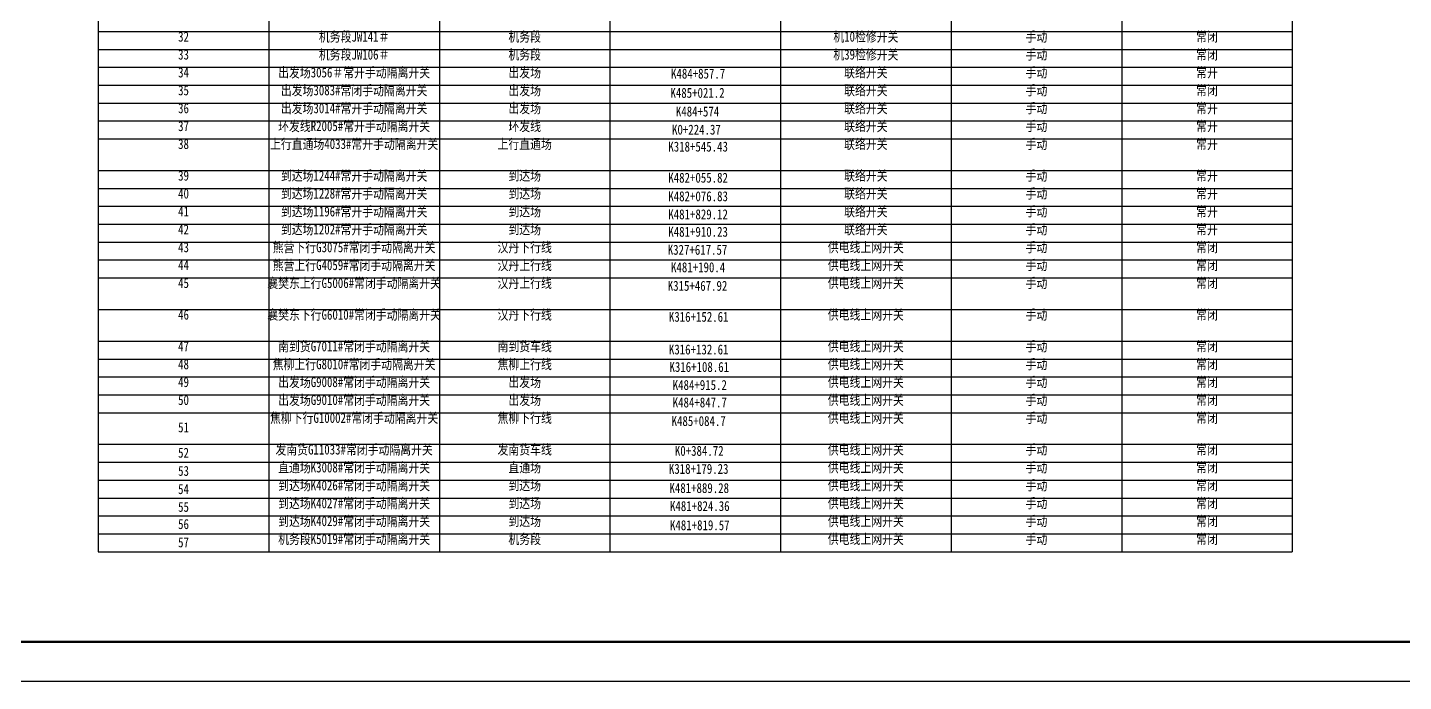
# Model space of a CAD drawing. Extents: x 3783 to 6106, y -2935 to -2515.
# Drawn here: x 5174.1 to 5519.8, y -2934.7 to -2770.3 of the extents above; entities that cross this region are included whole.
import ezdxf

# ---------------------------------------------------------------- set-up
doc = ezdxf.new("R2010")
doc.units = 0
doc.header["$MEASUREMENT"] = 0
doc.layers.get('0').update_dxf_attribs({"linetype": 'CONTINUOUS'})
doc.styles.get("Standard").update_dxf_attribs({"font": 'SimSun.ttf', "width": 0.8, "height": 2.5})

msp = doc.modelspace()

# ---------------------------------------------------------------- linework, layer by layer
at = {"ltscale": 0.5}
for p, q in [((5191.87, -2766.79), (5191.87, -2771.29)), ((5234.73, -2766.79), (5234.73, -2771.29)), ((5277.59, -2766.79), (5277.59, -2771.29)), ((5320.44, -2766.79), (5320.44, -2771.29)), ((5363.3, -2766.79), (5363.3, -2771.29)), ((5406.16, -2766.79), (5406.16, -2771.29)), ((5449.02, -2766.79), (5449.02, -2771.29)), ((5491.87, -2766.79), (5491.87, -2771.29)), ((5191.87, -2771.29), (5234.73, -2771.29)), ((5191.87, -2771.29), (5191.87, -2775.79)), ((5234.73, -2771.29), (5277.59, -2771.29)), ((5234.73, -2771.29), (5234.73, -2775.79)), ((5277.59, -2771.29), (5320.44, -2771.29)), ((5277.59, -2771.29), (5277.59, -2775.79)), ((5320.44, -2771.29), (5363.3, -2771.29)), ((5320.44, -2771.29), (5320.44, -2775.79)), ((5363.3, -2771.29), (5406.16, -2771.29)), ((5363.3, -2771.29), (5363.3, -2775.79)), ((5406.16, -2771.29), (5449.02, -2771.29)), ((5406.16, -2771.29), (5406.16, -2775.79)), ((5449.02, -2771.29), (5491.87, -2771.29)), ((5449.02, -2771.29), (5449.02, -2775.79)), ((5491.87, -2771.29), (5491.87, -2775.79)), ((5191.87, -2775.79), (5234.73, -2775.79)), ((5191.87, -2775.79), (5191.87, -2780.29)), ((5234.73, -2775.79), (5277.59, -2775.79)), ((5234.73, -2775.79), (5234.73, -2780.29)), ((5277.59, -2775.79), (5320.44, -2775.79)), ((5277.59, -2775.79), (5277.59, -2780.29)), ((5320.44, -2775.79), (5363.3, -2775.79)), ((5320.44, -2775.79), (5320.44, -2780.29)), ((5363.3, -2775.79), (5406.16, -2775.79)), ((5363.3, -2775.79), (5363.3, -2780.29)), ((5406.16, -2775.79), (5449.02, -2775.79)), ((5406.16, -2775.79), (5406.16, -2780.29)), ((5449.02, -2775.79), (5491.87, -2775.79)), ((5449.02, -2775.79), (5449.02, -2780.29)), ((5491.87, -2775.79), (5491.87, -2780.29)), ((5191.87, -2780.29), (5234.73, -2780.29)), ((5191.87, -2780.29), (5191.87, -2784.78)), ((5234.73, -2780.29), (5277.59, -2780.29)), ((5234.73, -2780.29), (5234.73, -2784.78)), ((5277.59, -2780.29), (5320.44, -2780.29)), ((5277.59, -2780.29), (5277.59, -2784.78)), ((5320.44, -2780.29), (5363.3, -2780.29)), ((5320.44, -2780.29), (5320.44, -2784.78)), ((5363.3, -2780.29), (5406.16, -2780.29)), ((5363.3, -2780.29), (5363.3, -2784.78)), ((5406.16, -2780.29), (5449.02, -2780.29)), ((5406.16, -2780.29), (5406.16, -2784.78)), ((5449.02, -2780.29), (5491.87, -2780.29)), ((5449.02, -2780.29), (5449.02, -2784.78)), ((5491.87, -2780.29), (5491.87, -2784.78)), ((5191.87, -2784.78), (5234.73, -2784.78)), ((5191.87, -2784.78), (5191.87, -2789.28)), ((5234.73, -2784.78), (5277.59, -2784.78)), ((5234.73, -2784.78), (5234.73, -2789.28)), ((5277.59, -2784.78), (5320.44, -2784.78)), ((5277.59, -2784.78), (5277.59, -2789.28)), ((5320.44, -2784.78), (5363.3, -2784.78)), ((5320.44, -2784.78), (5320.44, -2789.28)), ((5363.3, -2784.78), (5406.16, -2784.78)), ((5363.3, -2784.78), (5363.3, -2789.28)), ((5406.16, -2784.78), (5449.02, -2784.78)), ((5406.16, -2784.78), (5406.16, -2789.28)), ((5449.02, -2784.78), (5491.87, -2784.78)), ((5449.02, -2784.78), (5449.02, -2789.28)), ((5491.87, -2784.78), (5491.87, -2789.28)), ((5191.87, -2789.28), (5234.73, -2789.28)), ((5191.87, -2789.28), (5191.87, -2793.78)), ((5234.73, -2789.28), (5277.59, -2789.28)), ((5234.73, -2789.28), (5234.73, -2793.78)), ((5277.59, -2789.28), (5320.44, -2789.28)), ((5277.59, -2789.28), (5277.59, -2793.78)), ((5320.44, -2789.28), (5363.3, -2789.28)), ((5320.44, -2789.28), (5320.44, -2793.78)), ((5363.3, -2789.28), (5406.16, -2789.28)), ((5363.3, -2789.28), (5363.3, -2793.78)), ((5406.16, -2789.28), (5449.02, -2789.28)), ((5406.16, -2789.28), (5406.16, -2793.78)), ((5449.02, -2789.28), (5491.87, -2789.28)), ((5449.02, -2789.28), (5449.02, -2793.78)), ((5491.87, -2789.28), (5491.87, -2793.78)), ((5191.87, -2793.78), (5234.73, -2793.78)), ((5191.87, -2793.78), (5191.87, -2798.28)), ((5234.73, -2793.78), (5277.59, -2793.78)), ((5234.73, -2793.78), (5234.73, -2798.28)), ((5277.59, -2793.78), (5320.44, -2793.78)), ((5277.59, -2793.78), (5277.59, -2798.28)), ((5320.44, -2793.78), (5363.3, -2793.78)), ((5320.44, -2793.78), (5320.44, -2798.28)), ((5363.3, -2793.78), (5406.16, -2793.78)), ((5363.3, -2793.78), (5363.3, -2798.28)), ((5406.16, -2793.78), (5449.02, -2793.78)), ((5406.16, -2793.78), (5406.16, -2798.28)), ((5449.02, -2793.78), (5491.87, -2793.78)), ((5449.02, -2793.78), (5449.02, -2798.28)), ((5491.87, -2793.78), (5491.87, -2798.28)), ((5191.87, -2798.28), (5234.73, -2798.28)), ((5191.87, -2798.28), (5191.87, -2806.23)), ((5234.73, -2798.28), (5277.59, -2798.28)), ((5234.73, -2798.28), (5234.73, -2806.23)), ((5277.59, -2798.28), (5320.44, -2798.28)), ((5277.59, -2798.28), (5277.59, -2806.23)), ((5320.44, -2798.28), (5363.3, -2798.28)), ((5320.44, -2798.28), (5320.44, -2806.23)), ((5363.3, -2798.28), (5406.16, -2798.28)), ((5363.3, -2798.28), (5363.3, -2806.23)), ((5406.16, -2798.28), (5449.02, -2798.28)), ((5406.16, -2798.28), (5406.16, -2806.23)), ((5449.02, -2798.28), (5491.87, -2798.28)), ((5449.02, -2798.28), (5449.02, -2806.23)), ((5491.87, -2798.28), (5491.87, -2806.23)), ((5191.87, -2806.23), (5234.73, -2806.23)), ((5191.87, -2806.23), (5191.87, -2810.73)), ((5234.73, -2806.23), (5277.59, -2806.23)), ((5234.73, -2806.23), (5234.73, -2810.73)), ((5277.59, -2806.23), (5320.44, -2806.23)), ((5277.59, -2806.23), (5277.59, -2810.73)), ((5320.44, -2806.23), (5363.3, -2806.23)), ((5320.44, -2806.23), (5320.44, -2810.73)), ((5363.3, -2806.23), (5406.16, -2806.23)), ((5363.3, -2806.23), (5363.3, -2810.73)), ((5406.16, -2806.23), (5449.02, -2806.23)), ((5406.16, -2806.23), (5406.16, -2810.73)), ((5449.02, -2806.23), (5491.87, -2806.23)), ((5449.02, -2806.23), (5449.02, -2810.73)), ((5491.87, -2806.23), (5491.87, -2810.73)), ((5191.87, -2810.73), (5234.73, -2810.73)), ((5191.87, -2810.73), (5191.87, -2815.23)), ((5234.73, -2810.73), (5277.59, -2810.73)), ((5234.73, -2810.73), (5234.73, -2815.23)), ((5277.59, -2810.73), (5320.44, -2810.73)), ((5277.59, -2810.73), (5277.59, -2815.23)), ((5320.44, -2810.73), (5363.3, -2810.73)), ((5320.44, -2810.73), (5320.44, -2815.23)), ((5363.3, -2810.73), (5406.16, -2810.73)), ((5363.3, -2810.73), (5363.3, -2815.23)), ((5406.16, -2810.73), (5449.02, -2810.73)), ((5406.16, -2810.73), (5406.16, -2815.23)), ((5449.02, -2810.73), (5491.87, -2810.73)), ((5449.02, -2810.73), (5449.02, -2815.23)), ((5491.87, -2810.73), (5491.87, -2815.23)), ((5191.87, -2815.23), (5234.73, -2815.23)), ((5191.87, -2815.23), (5191.87, -2819.73)), ((5234.73, -2815.23), (5277.59, -2815.23)), ((5234.73, -2815.23), (5234.73, -2819.73)), ((5277.59, -2815.23), (5320.44, -2815.23)), ((5277.59, -2815.23), (5277.59, -2819.73)), ((5320.44, -2815.23), (5363.3, -2815.23)), ((5320.44, -2815.23), (5320.44, -2819.73)), ((5363.3, -2815.23), (5406.16, -2815.23)), ((5363.3, -2815.23), (5363.3, -2819.73)), ((5406.16, -2815.23), (5449.02, -2815.23)), ((5406.16, -2815.23), (5406.16, -2819.73)), ((5449.02, -2815.23), (5491.87, -2815.23)), ((5449.02, -2815.23), (5449.02, -2819.73)), ((5491.87, -2815.23), (5491.87, -2819.73)), ((5191.87, -2819.73), (5234.73, -2819.73)), ((5191.87, -2819.73), (5191.87, -2824.22)), ((5234.73, -2819.73), (5277.59, -2819.73)), ((5234.73, -2819.73), (5234.73, -2824.22)), ((5277.59, -2819.73), (5320.44, -2819.73)), ((5277.59, -2819.73), (5277.59, -2824.22)), ((5320.44, -2819.73), (5363.3, -2819.73)), ((5320.44, -2819.73), (5320.44, -2824.22)), ((5363.3, -2819.73), (5406.16, -2819.73)), ((5363.3, -2819.73), (5363.3, -2824.22)), ((5406.16, -2819.73), (5449.02, -2819.73)), ((5406.16, -2819.73), (5406.16, -2824.22)), ((5449.02, -2819.73), (5491.87, -2819.73)), ((5449.02, -2819.73), (5449.02, -2824.22)), ((5491.87, -2819.73), (5491.87, -2824.22)), ((5191.87, -2824.22), (5234.73, -2824.22)), ((5191.87, -2824.22), (5191.87, -2828.72)), ((5234.73, -2824.22), (5277.59, -2824.22)), ((5234.73, -2824.22), (5234.73, -2828.72)), ((5277.59, -2824.22), (5320.44, -2824.22)), ((5277.59, -2824.22), (5277.59, -2828.72)), ((5320.44, -2824.22), (5363.3, -2824.22)), ((5320.44, -2824.22), (5320.44, -2828.72)), ((5363.3, -2824.22), (5406.16, -2824.22)), ((5363.3, -2824.22), (5363.3, -2828.72)), ((5406.16, -2824.22), (5449.02, -2824.22)), ((5406.16, -2824.22), (5406.16, -2828.72)), ((5449.02, -2824.22), (5491.87, -2824.22)), ((5449.02, -2824.22), (5449.02, -2828.72)), ((5491.87, -2824.22), (5491.87, -2828.72)), ((5191.87, -2828.72), (5234.73, -2828.72)), ((5191.87, -2828.72), (5191.87, -2833.22)), ((5234.73, -2828.72), (5277.59, -2828.72)), ((5234.73, -2828.72), (5234.73, -2833.22)), ((5277.59, -2828.72), (5320.44, -2828.72)), ((5277.59, -2828.72), (5277.59, -2833.22)), ((5320.44, -2828.72), (5363.3, -2828.72)), ((5320.44, -2828.72), (5320.44, -2833.22)), ((5363.3, -2828.72), (5406.16, -2828.72)), ((5363.3, -2828.72), (5363.3, -2833.22)), ((5406.16, -2828.72), (5449.02, -2828.72)), ((5406.16, -2828.72), (5406.16, -2833.22)), ((5449.02, -2828.72), (5491.87, -2828.72)), ((5449.02, -2828.72), (5449.02, -2833.22)), ((5491.87, -2828.72), (5491.87, -2833.22)), ((5191.87, -2833.22), (5234.73, -2833.22)), ((5191.87, -2833.22), (5191.87, -2841.17)), ((5234.73, -2833.22), (5277.59, -2833.22)), ((5234.73, -2833.22), (5234.73, -2841.17)), ((5277.59, -2833.22), (5320.44, -2833.22)), ((5277.59, -2833.22), (5277.59, -2841.17)), ((5320.44, -2833.22), (5363.3, -2833.22)), ((5320.44, -2833.22), (5320.44, -2841.17)), ((5363.3, -2833.22), (5406.16, -2833.22)), ((5363.3, -2833.22), (5363.3, -2841.17)), ((5406.16, -2833.22), (5449.02, -2833.22)), ((5406.16, -2833.22), (5406.16, -2841.17)), ((5449.02, -2833.22), (5491.87, -2833.22)), ((5449.02, -2833.22), (5449.02, -2841.17)), ((5491.87, -2833.22), (5491.87, -2841.17)), ((5191.87, -2841.17), (5234.73, -2841.17)), ((5191.87, -2841.17), (5191.87, -2849.13)), ((5234.73, -2841.17), (5277.59, -2841.17)), ((5234.73, -2841.17), (5234.73, -2849.13)), ((5277.59, -2841.17), (5320.44, -2841.17)), ((5277.59, -2841.17), (5277.59, -2849.13)), ((5320.44, -2841.17), (5363.3, -2841.17)), ((5320.44, -2841.17), (5320.44, -2849.13)), ((5363.3, -2841.17), (5406.16, -2841.17)), ((5363.3, -2841.17), (5363.3, -2849.13)), ((5406.16, -2841.17), (5449.02, -2841.17)), ((5406.16, -2841.17), (5406.16, -2849.13)), ((5449.02, -2841.17), (5491.87, -2841.17)), ((5449.02, -2841.17), (5449.02, -2849.13)), ((5491.87, -2841.17), (5491.87, -2849.13)), ((5191.87, -2849.13), (5234.73, -2849.13)), ((5191.87, -2849.13), (5191.87, -2853.63)), ((5234.73, -2849.13), (5277.59, -2849.13)), ((5234.73, -2849.13), (5234.73, -2853.63)), ((5277.59, -2849.13), (5320.44, -2849.13)), ((5277.59, -2849.13), (5277.59, -2853.63)), ((5320.44, -2849.13), (5363.3, -2849.13)), ((5320.44, -2849.13), (5320.44, -2853.63)), ((5363.3, -2849.13), (5406.16, -2849.13)), ((5363.3, -2849.13), (5363.3, -2853.63)), ((5406.16, -2849.13), (5449.02, -2849.13)), ((5406.16, -2849.13), (5406.16, -2853.63)), ((5449.02, -2849.13), (5491.87, -2849.13)), ((5449.02, -2849.13), (5449.02, -2853.63)), ((5491.87, -2849.13), (5491.87, -2853.63)), ((5191.87, -2853.63), (5234.73, -2853.63)), ((5191.87, -2853.63), (5191.87, -2858.12)), ((5234.73, -2853.63), (5277.59, -2853.63)), ((5234.73, -2853.63), (5234.73, -2858.12)), ((5277.59, -2853.63), (5320.44, -2853.63)), ((5277.59, -2853.63), (5277.59, -2858.12)), ((5320.44, -2853.63), (5363.3, -2853.63)), ((5320.44, -2853.63), (5320.44, -2858.12)), ((5363.3, -2853.63), (5406.16, -2853.63)), ((5363.3, -2853.63), (5363.3, -2858.12)), ((5406.16, -2853.63), (5449.02, -2853.63)), ((5406.16, -2853.63), (5406.16, -2858.12)), ((5449.02, -2853.63), (5491.87, -2853.63)), ((5449.02, -2853.63), (5449.02, -2858.12)), ((5491.87, -2853.63), (5491.87, -2858.12)), ((5191.87, -2858.12), (5234.73, -2858.12)), ((5191.87, -2858.12), (5191.87, -2862.62)), ((5234.73, -2858.12), (5277.59, -2858.12)), ((5234.73, -2858.12), (5234.73, -2862.62)), ((5277.59, -2858.12), (5320.44, -2858.12)), ((5277.59, -2858.12), (5277.59, -2862.62)), ((5320.44, -2858.12), (5363.3, -2858.12)), ((5320.44, -2858.12), (5320.44, -2862.62)), ((5363.3, -2858.12), (5406.16, -2858.12)), ((5363.3, -2858.12), (5363.3, -2862.62)), ((5406.16, -2858.12), (5449.02, -2858.12)), ((5406.16, -2858.12), (5406.16, -2862.62)), ((5449.02, -2858.12), (5491.87, -2858.12)), ((5449.02, -2858.12), (5449.02, -2862.62)), ((5491.87, -2858.12), (5491.87, -2862.62)), ((5191.87, -2862.62), (5234.73, -2862.62)), ((5191.87, -2862.62), (5191.87, -2867.12)), ((5234.73, -2862.62), (5277.59, -2862.62)), ((5234.73, -2862.62), (5234.73, -2867.12)), ((5277.59, -2862.62), (5320.44, -2862.62)), ((5277.59, -2862.62), (5277.59, -2867.12)), ((5320.44, -2862.62), (5363.3, -2862.62)), ((5320.44, -2862.62), (5320.44, -2867.12)), ((5363.3, -2862.62), (5406.16, -2862.62)), ((5363.3, -2862.62), (5363.3, -2867.12)), ((5406.16, -2862.62), (5449.02, -2862.62)), ((5406.16, -2862.62), (5406.16, -2867.12)), ((5449.02, -2862.62), (5491.87, -2862.62)), ((5449.02, -2862.62), (5449.02, -2867.12)), ((5491.87, -2862.62), (5491.87, -2867.12)), ((5191.87, -2867.12), (5234.73, -2867.12)), ((5191.87, -2867.12), (5191.87, -2875.07)), ((5234.73, -2867.12), (5277.59, -2867.12)), ((5234.73, -2867.12), (5234.73, -2875.07)), ((5277.59, -2867.12), (5320.44, -2867.12)), ((5277.59, -2867.12), (5277.59, -2875.07)), ((5320.44, -2867.12), (5363.3, -2867.12)), ((5320.44, -2867.12), (5320.44, -2875.07)), ((5363.3, -2867.12), (5406.16, -2867.12)), ((5363.3, -2867.12), (5363.3, -2875.07)), ((5406.16, -2867.12), (5449.02, -2867.12)), ((5406.16, -2867.12), (5406.16, -2875.07)), ((5449.02, -2867.12), (5491.87, -2867.12)), ((5449.02, -2867.12), (5449.02, -2875.07)), ((5491.87, -2867.12), (5491.87, -2875.07)), ((5191.87, -2875.07), (5234.73, -2875.07)), ((5191.87, -2875.07), (5191.87, -2879.57)), ((5234.73, -2875.07), (5277.59, -2875.07)), ((5234.73, -2875.07), (5234.73, -2879.57)), ((5277.59, -2875.07), (5320.44, -2875.07)), ((5277.59, -2875.07), (5277.59, -2879.57)), ((5320.44, -2875.07), (5363.3, -2875.07)), ((5320.44, -2875.07), (5320.44, -2879.57)), ((5363.3, -2875.07), (5406.16, -2875.07)), ((5363.3, -2875.07), (5363.3, -2879.57)), ((5406.16, -2875.07), (5449.02, -2875.07)), ((5406.16, -2875.07), (5406.16, -2879.57)), ((5449.02, -2875.07), (5491.87, -2875.07)), ((5449.02, -2875.07), (5449.02, -2879.57)), ((5491.87, -2875.07), (5491.87, -2879.57)), ((5191.87, -2879.57), (5234.73, -2879.57)), ((5191.87, -2879.57), (5191.87, -2884.07)), ((5234.73, -2879.57), (5277.59, -2879.57)), ((5234.73, -2879.57), (5234.73, -2884.07)), ((5277.59, -2879.57), (5320.44, -2879.57)), ((5277.59, -2879.57), (5277.59, -2884.07)), ((5320.44, -2879.57), (5363.3, -2879.57)), ((5320.44, -2879.57), (5320.44, -2884.07)), ((5363.3, -2879.57), (5406.16, -2879.57)), ((5363.3, -2879.57), (5363.3, -2884.07)), ((5406.16, -2879.57), (5449.02, -2879.57)), ((5406.16, -2879.57), (5406.16, -2884.07)), ((5449.02, -2879.57), (5491.87, -2879.57)), ((5449.02, -2879.57), (5449.02, -2884.07)), ((5491.87, -2879.57), (5491.87, -2884.07)), ((5191.87, -2884.07), (5234.73, -2884.07)), ((5191.87, -2884.07), (5191.87, -2888.57)), ((5234.73, -2884.07), (5277.59, -2884.07)), ((5234.73, -2884.07), (5234.73, -2888.57)), ((5277.59, -2884.07), (5320.44, -2884.07)), ((5277.59, -2884.07), (5277.59, -2888.57)), ((5320.44, -2884.07), (5363.3, -2884.07)), ((5320.44, -2884.07), (5320.44, -2888.57)), ((5363.3, -2884.07), (5406.16, -2884.07)), ((5363.3, -2884.07), (5363.3, -2888.57)), ((5406.16, -2884.07), (5449.02, -2884.07)), ((5406.16, -2884.07), (5406.16, -2888.57)), ((5449.02, -2884.07), (5491.87, -2884.07)), ((5449.02, -2884.07), (5449.02, -2888.57)), ((5491.87, -2884.07), (5491.87, -2888.57)), ((5191.87, -2888.57), (5234.73, -2888.57)), ((5191.87, -2888.57), (5191.87, -2893.07)), ((5234.73, -2888.57), (5277.59, -2888.57)), ((5234.73, -2888.57), (5234.73, -2893.07)), ((5277.59, -2888.57), (5320.44, -2888.57)), ((5277.59, -2888.57), (5277.59, -2893.07)), ((5320.44, -2888.57), (5363.3, -2888.57)), ((5320.44, -2888.57), (5320.44, -2893.07)), ((5363.3, -2888.57), (5406.16, -2888.57)), ((5363.3, -2888.57), (5363.3, -2893.07)), ((5406.16, -2888.57), (5449.02, -2888.57)), ((5406.16, -2888.57), (5406.16, -2893.07)), ((5449.02, -2888.57), (5491.87, -2888.57)), ((5449.02, -2888.57), (5449.02, -2893.07)), ((5491.87, -2888.57), (5491.87, -2893.07)), ((5191.87, -2893.07), (5234.73, -2893.07)), ((5191.87, -2893.07), (5191.87, -2897.57)), ((5234.73, -2893.07), (5277.59, -2893.07)), ((5234.73, -2893.07), (5234.73, -2897.57)), ((5277.59, -2893.07), (5320.44, -2893.07)), ((5277.59, -2893.07), (5277.59, -2897.57)), ((5320.44, -2893.07), (5363.3, -2893.07)), ((5320.44, -2893.07), (5320.44, -2897.57)), ((5363.3, -2893.07), (5406.16, -2893.07)), ((5363.3, -2893.07), (5363.3, -2897.57)), ((5406.16, -2893.07), (5449.02, -2893.07)), ((5406.16, -2893.07), (5406.16, -2897.57)), ((5449.02, -2893.07), (5491.87, -2893.07)), ((5449.02, -2893.07), (5449.02, -2897.57)), ((5491.87, -2893.07), (5491.87, -2897.57)), ((5191.87, -2897.57), (5234.73, -2897.57)), ((5191.87, -2897.57), (5191.87, -2902.06)), ((5234.73, -2897.57), (5277.59, -2897.57)), ((5234.73, -2897.57), (5234.73, -2902.06)), ((5277.59, -2897.57), (5320.44, -2897.57)), ((5277.59, -2897.57), (5277.59, -2902.06)), ((5320.44, -2897.57), (5363.3, -2897.57)), ((5320.44, -2897.57), (5320.44, -2902.06)), ((5363.3, -2897.57), (5406.16, -2897.57)), ((5363.3, -2897.57), (5363.3, -2902.06)), ((5406.16, -2897.57), (5449.02, -2897.57)), ((5406.16, -2897.57), (5406.16, -2902.06)), ((5449.02, -2897.57), (5491.87, -2897.57)), ((5449.02, -2897.57), (5449.02, -2902.06)), ((5491.87, -2897.57), (5491.87, -2902.06)), ((5191.87, -2902.06), (5491.87, -2902.06))]:
    msp.add_line(p, q, dxfattribs=at)
at = {"color": 5, "lineweight": 50}
msp.add_line((5829.12, -2924.69), (3791.21, -2924.69), dxfattribs=at)
at = {"color": 7}
msp.add_line((5829.12, -2934.69), (3782.66, -2934.69), dxfattribs=at)

# ---------------------------------------------------------------- texts
at = {"ltscale": 0.5, "char_height": 2.5, "width": 42.7371, "attachment_point": 2}
for s, insert in [('32', (5213.3, -2771.35)), ('机务段JW141＃', (5256.16, -2771.35)), ('机务段^M^J', (5299.02, -2771.35)), ('机10检修开关^M^J', (5384.73, -2771.35)), ('手动^M^J', (5427.59, -2771.35)), ('常闭^M^J', (5470.44, -2771.35)), ('33', (5213.3, -2775.85)), ('机务段JW106＃', (5256.16, -2775.85)), ('机务段^M^J', (5299.02, -2775.85)), ('机39检修开关^M^J', (5384.73, -2775.85)), ('手动^M^J', (5427.59, -2775.85)), ('常闭^M^J', (5470.44, -2775.85)), ('34', (5213.3, -2780.35)), ('出发场3056＃常开手动隔离开关^M^J', (5256.16, -2780.35)), ('出发场^M^J', (5299.02, -2780.35)), ('K484+857.7', (5342.59, -2780.64)), ('联络开关^M^J', (5384.73, -2780.35)), ('手动^M^J', (5427.59, -2780.35)), ('常开^M^J', (5470.44, -2780.35)), ('35', (5213.3, -2784.84)), ('出发场3083#常闭手动隔离开关^M^J', (5256.16, -2784.84)), ('出发场^M^J', (5299.02, -2784.84)), ('K485+021.2', (5342.44, -2785.47)), ('联络开关^M^J', (5384.73, -2784.84)), ('手动^M^J', (5427.59, -2784.84)), ('常闭^M^J', (5470.44, -2784.84)), ('36', (5213.3, -2789.34)), ('出发场3014#常开手动隔离开关^M^J', (5256.16, -2789.34)), ('出发场^M^J', (5299.02, -2789.34)), ('联络开关^M^J', (5384.73, -2789.34)), ('手动^M^J', (5427.59, -2789.34)), ('常开^M^J', (5470.44, -2789.34)), ('K484+574', (5342.44, -2790.16)), ('37', (5213.3, -2793.84)), ('环发线R2005#常开手动隔离开关', (5256.16, -2793.84)), ('环发线^M^J', (5299.02, -2793.84)), ('K0+224.37', (5342.16, -2794.71)), ('联络开关^M^J', (5384.73, -2793.84)), ('手动^M^J', (5427.59, -2793.84)), ('常开^M^J', (5470.44, -2793.84)), ('38', (5213.3, -2798.34)), ('上行直通场4033#常开手动隔离开关^M^J', (5256.16, -2798.34)), ('上行直通场^M^J', (5299.02, -2798.34)), ('K318+545.43', (5342.59, -2798.98)), ('联络开关^M^J', (5384.73, -2798.34)), ('手动^M^J', (5427.59, -2798.34)), ('常开^M^J', (5470.44, -2798.34)), ('39', (5213.3, -2806.29)), ('到达场1244#常开手动隔离开关', (5256.16, -2806.29)), ('到达场^M^J', (5299.02, -2806.29)), ('K482+055.82', (5342.59, -2806.8)), ('联络开关^M^J', (5384.73, -2806.29)), ('手动^M^J', (5427.59, -2806.29)), ('常开^M^J', (5470.44, -2806.29)), ('到达场1228#常开手动隔离开关^M^J', (5256.16, -2810.79)), ('到达场^M^J', (5299.02, -2810.79)), ('联络开关^M^J', (5384.73, -2810.79)), ('手动^M^J', (5427.59, -2810.79)), ('常开^M^J', (5470.44, -2810.79)), ('40', (5213.3, -2810.79)), ('K482+076.83', (5342.59, -2811.47)), ('41', (5213.3, -2815.29)), ('到达场1196#常开手动隔离开关^M^J', (5256.16, -2815.29)), ('到达场^M^J', (5299.02, -2815.29)), ('K481+829.12', (5342.59, -2816)), ('联络开关^M^J', (5384.73, -2815.29)), ('手动^M^J', (5427.59, -2815.29)), ('常开^M^J', (5470.44, -2815.29)), ('42', (5213.3, -2819.79)), ('到达场1202#常开手动隔离开关^M^J', (5256.16, -2819.79)), ('到达场^M^J', (5299.02, -2819.79)), ('K481+910.23', (5342.59, -2820.39)), ('联络开关^M^J', (5384.73, -2819.79)), ('手动^M^J', (5427.59, -2819.79)), ('常开^M^J', (5470.44, -2819.79)), ('43', (5213.3, -2824.28)), ('熊营下行G3075#常闭手动隔离开关^M^J', (5256.16, -2824.28)), ('汉丹下行线^M^J', (5299.02, -2824.28)), ('供电线上网开关^M^J', (5384.73, -2824.28)), ('手动^M^J', (5427.59, -2824.28)), ('常闭^M^J', (5470.44, -2824.28)), ('K327+617.57', (5342.44, -2824.92)), ('44', (5213.3, -2828.78)), ('熊营上行G4059#常闭手动隔离开关^M^J', (5256.16, -2828.78)), ('汉丹上行线^M^J', (5299.02, -2828.78)), ('K481+190.4', (5342.59, -2829.31)), ('供电线上网开关^M^J', (5384.73, -2828.78)), ('手动^M^J', (5427.59, -2828.78)), ('常闭^M^J', (5470.44, -2828.78)), ('45', (5213.3, -2833.28)), ('襄樊东上行G5006#常闭手动隔离开关^M^J', (5256.16, -2833.28)), ('汉丹上行线^M^J', (5299.02, -2833.28)), ('K315+467.92', (5342.44, -2833.98)), ('供电线上网开关^M^J', (5384.73, -2833.28)), ('手动^M^J', (5427.59, -2833.28)), ('常闭^M^J', (5470.44, -2833.28)), ('46', (5213.3, -2841.23)), ('襄樊东下行G6010#常闭手动隔离开关^M^J', (5256.16, -2841.23)), ('汉丹下行线^M^J', (5299.02, -2841.23)), ('供电线上网开关^M^J', (5384.73, -2841.23)), ('手动^M^J', (5427.59, -2841.23)), ('常闭^M^J', (5470.44, -2841.23)), ('K316+152.61', (5342.73, -2841.77)), ('47', (5213.3, -2849.19)), ('南到货G7011#常闭手动隔离开关^M^J', (5256.16, -2849.19)), ('南到货车线^M^J', (5299.02, -2849.19)), ('K316+132.61', (5342.73, -2849.98)), ('供电线上网开关^M^J', (5384.73, -2849.19)), ('手动^M^J', (5427.59, -2849.19)), ('常闭^M^J', (5470.44, -2849.19)), ('48', (5213.3, -2853.69)), ('焦柳上行G8010#常闭手动隔离开关^M^J', (5256.16, -2853.69)), ('焦柳上行线^M^J', (5299.02, -2853.69)), ('K316+108.61', (5342.87, -2854.37)), ('供电线上网开关^M^J', (5384.73, -2853.69)), ('手动^M^J', (5427.59, -2853.69)), ('常闭^M^J', (5470.44, -2853.69)), ('49', (5213.3, -2858.18)), ('出发场G9008#常闭手动隔离开关^M^J', (5256.16, -2858.18)), ('出发场^M^J', (5299.02, -2858.18)), ('K484+915.2', (5343.01, -2858.9)), ('供电线上网开关^M^J', (5384.73, -2858.18)), ('手动^M^J', (5427.59, -2858.18)), ('常闭^M^J', (5470.44, -2858.18)), ('出发场G9010#常闭手动隔离开关^M^J', (5256.16, -2862.68)), ('出发场^M^J', (5299.02, -2862.68)), ('供电线上网开关^M^J', (5384.73, -2862.68)), ('手动^M^J', (5427.59, -2862.68)), ('常闭^M^J', (5470.44, -2862.68)), ('50', (5213.3, -2862.68)), ('K484+847.7', (5343.01, -2863.29)), ('焦柳下行G10002#常闭手动隔离开关^M^J', (5256.16, -2867.18)), ('焦柳下行线^M^J', (5299.02, -2867.18)), ('K485+084.7', (5342.73, -2867.96)), ('供电线上网开关^M^J', (5384.73, -2867.18)), ('手动^M^J', (5427.59, -2867.18)), ('常闭^M^J', (5470.44, -2867.18)), ('51', (5213.3, -2869.55)), ('52', (5213.3, -2875.93)), ('发南货G11033#常闭手动隔离开关^M^J', (5256.16, -2875.13)), ('发南货车线^M^J', (5299.02, -2875.13)), ('K0+384.72', (5342.87, -2875.46)), ('供电线上网开关^M^J', (5384.73, -2875.13)), ('手动^M^J', (5427.59, -2875.13)), ('常闭^M^J', (5470.44, -2875.13)), ('直通场K3008#常闭手动隔离开关^M^J', (5256.16, -2879.63)), ('直通场^M^J', (5299.02, -2879.63)), ('供电线上网开关^M^J', (5384.73, -2879.63)), ('手动^M^J', (5427.59, -2879.63)), ('常闭^M^J', (5470.44, -2879.63)), ('53', (5213.3, -2880.5)), ('K318+179.23', (5342.73, -2879.99)), ('54', (5213.3, -2885.08)), ('到达场K4026#常闭手动隔离开关^M^J', (5256.16, -2884.13)), ('到达场^M^J', (5299.02, -2884.13)), ('K481+889.28', (5342.87, -2884.81)), ('供电线上网开关^M^J', (5384.73, -2884.13)), ('手动^M^J', (5427.59, -2884.13)), ('常闭^M^J', (5470.44, -2884.13)), ('55', (5213.3, -2889.54)), ('到达场K4027#常闭手动隔离开关^M^J', (5256.16, -2888.63)), ('到达场^M^J', (5299.02, -2888.63)), ('K481+824.36', (5343.01, -2889.34)), ('供电线上网开关^M^J', (5384.73, -2888.63)), ('手动^M^J', (5427.59, -2888.63)), ('常闭^M^J', (5470.44, -2888.63)), ('到达场K4029#常闭手动隔离开关^M^J', (5256.16, -2893.13)), ('到达场^M^J', (5299.02, -2893.13)), ('供电线上网开关^M^J', (5384.73, -2893.13)), ('手动^M^J', (5427.59, -2893.13)), ('常闭^M^J', (5470.44, -2893.13)), ('56', (5213.3, -2893.87)), ('K481+819.57', (5343.01, -2894.15)), ('57', (5213.3, -2898.45)), ('机务段K5019#常闭手动隔离开关^M^J', (5256.16, -2897.63)), ('机务段^M^J', (5299.02, -2897.63)), ('供电线上网开关^M^J', (5384.73, -2897.63)), ('手动^M^J', (5427.59, -2897.63)), ('常闭^M^J', (5470.44, -2897.63))]:
    msp.add_mtext(s, dxfattribs=dict(at, insert=insert))

doc.saveas('drawing.dxf')
